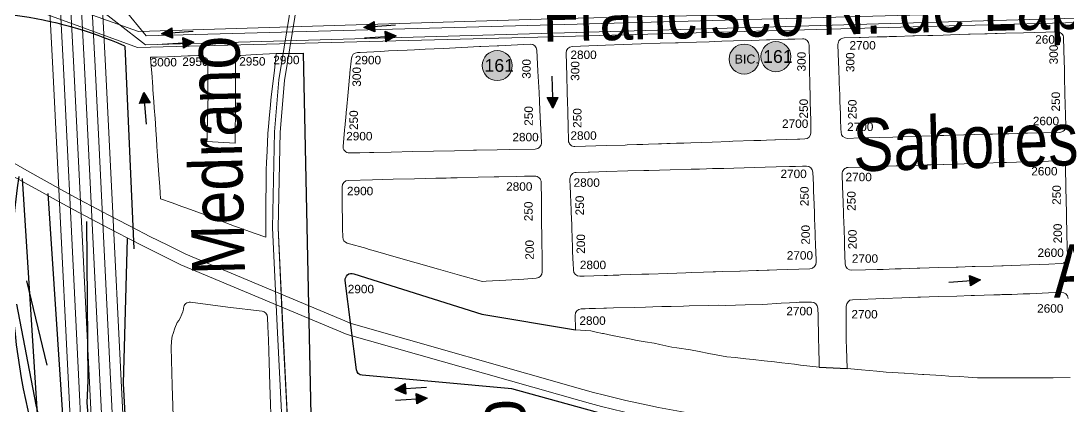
# Model space of a CAD drawing. Header units: millimetres. Extents: x 11558 to 23675, y 49449 to 61482.
# Drawn here: x 17675 to 18170.7, y 53507.6 to 53689.8 of the extents above; entities that cross this region are included whole.
import ezdxf

# ---------------------------------------------------------------- set-up
doc = ezdxf.new("R2010")
doc.units = ezdxf.units.MM
for name, color, linetype in [('0. autopistas', 254, 'Continuous'), ('0. plano base - nombres calles', 22, 'Continuous'), ('0. Plano Base - PLANO', 254, 'Continuous'), ('0. Plano base - sentido calles', 253, 'Continuous'), ('0. vias del tren', 252, 'VÍAS'), ('7. puesta en valor CC la lucila', 212, 'Continuous'), ('numeración', 7, 'Continuous')]:
    doc.layers.add(name, color=color, linetype=linetype)
for name, color, linetype, true_color in [('Linea 15 a Prov', 7, 'Continuous', 0x077e15), ('Linea 161 ida', 7, 'Continuous', 0xd16b6b), ('linea 161 vuelta', 7, 'Continuous', 0x9d070c), ('Linea 194 vuelta', 7, 'Continuous', 0x34dad7), ('Linea 228 ida', 7, 'Continuous', 0x8d6453), ('Linea 371', 7, 'Continuous', 0xfb0804), ('Linea 430', 7, 'Continuous', 0xdb7a0a), ('Linea 57 ida', 7, 'Continuous', 0xf6120e)]:
    doc.layers.add(name, color=color, linetype=linetype, true_color=true_color)
doc.layers.add('Linea Bicentenario Original', color=7, linetype='Continuous', true_color=0x0000cc, transparency=0.5)
doc.layers.get('7. puesta en valor CC la lucila').off()
doc.styles.get("Standard").update_dxf_attribs({"font": 'arial.ttf'})
doc.linetypes.add('VÍAS', pattern='A,0.15,[130,ltypeshp.shx,S=0.25,R=0,X=0,Y=0],0.15', length=0.3)

# ---------------------------------------------------------------- blocks, each defined once
blk = doc.blocks.new('MANZANAS')
at = {"layer": '0. Plano Base - PLANO', "color": 0, "linetype": 'Continuous', "lineweight": 5}
for p, q in [((5638139.06, 6176954.07), (5638187.09, 6176870.91)), ((5638124.87, 6176876.1), (5638204.43, 6176743.99)), ((5638138.9, 6176875.34), (5638198.89, 6176776.51)), ((5638161.26, 6176872.08), (5638196.42, 6176805.52)), ((5638182.02, 6176873.83), (5638211.92, 6176812)), ((5638148.95, 6176834.06), (5638175.92, 6176803.04)), ((5638149.93, 6176822.06), (5638179.9, 6176784.03)), ((5638211.92, 6176812), (5638220.91, 6176796.99)), ((5638196.42, 6176805.52), (5638200.91, 6176796.01)), ((5638200.91, 6176796.01), (5638212.89, 6176777)), ((5638179.9, 6176784.03), (5638208.86, 6176751))]:
    blk.add_line(p, q, dxfattribs=at)
at = {"layer": '0. Plano Base - PLANO', "color": 0, "linetype": 'VÍAS', "lineweight": 5, "ltscale": 4}
for points in [[(5638185.65, 6177567.38), (5638181.67, 6177474.44), (5638178.38, 6177397.46), (5638175.43, 6177329.8), (5638171.99, 6177250.77), (5638171.99, 6177196.5), (5638171.99, 6177159.8), (5638174.88, 6177121.61), (5638177.81, 6177082.93), (5638199.14, 6177009.91), (5638211.12, 6176973.47), (5638220.66, 6176950.77), (5638240.74, 6176909.91), (5638265.7, 6176866.98), (5638305.28, 6176799.42), (5638347.62, 6176727.17), (5638444.29, 6176570.05)], [(5638188.29, 6177567.27), (5638184.31, 6177474.33), (5638181.02, 6177397.35), (5638178.07, 6177329.69), (5638174.63, 6177250.71), (5638174.63, 6177196.5), (5638174.63, 6177159.9), (5638177.52, 6177121.81), (5638180.43, 6177083.41), (5638201.67, 6177010.69), (5638213.6, 6176974.4), (5638223.07, 6176951.86), (5638243.07, 6176911.16), (5638267.98, 6176868.31), (5638307.56, 6176800.76), (5638349.88, 6176728.53), (5638446.54, 6176571.44)]]:
    blk.add_lwpolyline(points, dxfattribs=at)
for points in [[(5636190.29, 6177920.23), (5636600.65, 6177660.36), (5637085.84, 6177354.16), (5637263.62, 6177241.21), (5637472.82, 6177111), (5637571.49, 6177049.28, 0.034614), (5637743.65, 6176957.49, 0.057202), (5637909.55, 6176905.02, 0.054556), (5638209.99, 6176880.02), (5638294.57, 6176887.04), (5638406.34, 6176909.92, 0.047981), (5638486.75, 6176934.6, 0.010506), (5638593.2, 6176981.47, 0.012553), (5638693.49, 6177031.26), (5639415.11, 6177447.42), (5639833.78, 6177688.18), (5639882.57, 6177713.3), (5639982.37, 6177752.6), (5640325.06, 6177892.29), (5640449.11, 6177927.35), (5640559.38, 6177958.52), (5640687.98, 6177992.86, -0.106625), (5640860.02, 6178001.21, -0.026161), (5640988.08, 6177973.08, -0.026161)], [(5636187.35, 6177915.58), (5636597.71, 6177655.71), (5637082.9, 6177349.51), (5637260.69, 6177236.55), (5637469.91, 6177106.33), (5637568.57, 6177044.61, 0.034614), (5637741.4, 6176952.47, 0.057202), (5637908.5, 6176899.62, 0.054584), (5638210.28, 6176874.52), (5638295.35, 6176881.59), (5638407.44, 6176904.53, 0.047981), (5638488.86, 6176929.52, 0.010506), (5638595.52, 6176976.48, 0.012565), (5638696.14, 6177026.44), (5639417.85, 6177442.65), (5639836.41, 6177683.35), (5639884.84, 6177708.29), (5639984.42, 6177747.49), (5640326.85, 6177887.08), (5640450.61, 6177922.06), (5640560.84, 6177953.22), (5640689.4, 6177987.55, -0.106625), (5640859.12, 6177995.78, -0.026161), (5640986.62, 6177967.77, 0.135104)]]:
    blk.add_lwpolyline(points, format="xyb", dxfattribs=at)
at = {"layer": '0. Plano Base - PLANO', "color": 0, "linetype": 'Continuous', "lineweight": 5}
for points in [[(5638550.54, 6177121.78), (5638537.25, 6177114.47), (5638536.37, 6177113.98), (5638529.44, 6177110.17), (5638528.53, 6177109.67), (5638527.13, 6177108.9), (5638522.65, 6177106.43), (5638519.36, 6177104.62), (5638510.85, 6177099.87), (5638502.63, 6177095.28), (5638501.13, 6177094.45), (5638493.45, 6177090.16), (5638490.67, 6177088.61), (5638484.56, 6177085.2), (5638481.48, 6177083.48), (5638476.03, 6177080.44), (5638471.5, 6177077.91), (5638468.13, 6177076.03), (5638467.84, 6177075.87), (5638467.78, 6177075.84), (5638462.75, 6177073.03, -0.412884), (5638458.68, 6177074.18), (5638457.92, 6177075.52), (5638455.69, 6177079.48), (5638454.58, 6177081.44), (5638454.48, 6177081.63), (5638454.36, 6177081.83), (5638451.53, 6177086.85), (5638451.01, 6177087.77), (5638449.98, 6177089.6), (5638447.2, 6177094.52), (5638446.77, 6177095.29), (5638444.02, 6177100.17), (5638442.37, 6177103.09), (5638438.27, 6177110.36, -0.415808), (5638439.43, 6177114.45), (5638445.7, 6177117.95), (5638446.17, 6177118.21), (5638453.03, 6177122.03), (5638454.53, 6177122.86), (5638457.08, 6177124.28), (5638458, 6177124.8), (5638460.75, 6177126.33), (5638461.03, 6177126.48), (5638467.81, 6177130.26), (5638468.18, 6177130.46), (5638468.56, 6177130.68), (5638474.04, 6177133.73), (5638475.76, 6177134.68), (5638475.96, 6177134.8), (5638476.12, 6177134.88), (5638480.39, 6177137.26), (5638483.48, 6177138.98), (5638490.91, 6177143.12), (5638491.55, 6177143.48), (5638497.66, 6177146.88), (5638498.18, 6177147.16), (5638498.64, 6177147.42), (5638501.89, 6177149.23), (5638502.76, 6177149.72), (5638506.14, 6177151.6), (5638513.62, 6177155.76), (5638527.52, 6177163.51, -0.415444), (5638531.61, 6177162.33), (5638536.94, 6177152.66), (5638538.68, 6177149.51), (5638540.4, 6177146.38), (5638544.39, 6177139.16), (5638551.72, 6177125.86, -0.414435)], [(5638560.56, 6177108.57), (5638565.23, 6177100.03), (5638565.9, 6177098.78), (5638567.48, 6177095.9), (5638571.63, 6177088.3), (5638575.79, 6177080.68), (5638577.11, 6177078.26), (5638577.33, 6177077.85), (5638578.45, 6177075.81), (5638580.99, 6177071.14, -0.409457), (5638579.84, 6177067.09), (5638574.72, 6177064.19), (5638566.76, 6177059.67), (5638559.29, 6177055.44), (5638555.87, 6177053.53), (5638555.3, 6177053.21), (5638551.83, 6177051.27), (5638544.26, 6177047.04), (5638543.18, 6177046.44), (5638543.03, 6177046.36), (5638537.36, 6177043.19), (5638536.41, 6177042.66), (5638529.21, 6177038.64), (5638521.41, 6177034.28), (5638520.3, 6177033.66), (5638513.66, 6177029.96), (5638511.26, 6177028.61), (5638506.3, 6177025.84), (5638503.76, 6177024.43), (5638498.97, 6177021.75), (5638493.33, 6177018.6, -0.412703), (5638489.25, 6177019.74), (5638485.06, 6177027.16), (5638483.89, 6177029.22), (5638481.08, 6177034.19), (5638479.58, 6177036.84), (5638477.84, 6177039.92), (5638476.88, 6177041.62), (5638475.32, 6177044.38), (5638474.83, 6177045.24), (5638471.14, 6177051.78), (5638468.26, 6177056.87, -0.415311), (5638469.4, 6177060.97), (5638474.6, 6177063.88), (5638475.21, 6177064.22), (5638475.32, 6177064.28), (5638478.53, 6177066.08), (5638482.6, 6177068.36), (5638489.19, 6177072.05), (5638491.2, 6177073.18), (5638500.08, 6177078.16), (5638502.04, 6177079.25), (5638503.59, 6177080.13), (5638508.72, 6177083), (5638508.86, 6177083.07), (5638514.25, 6177086.1), (5638517.35, 6177087.83), (5638521.35, 6177090.08), (5638523.11, 6177091.06), (5638526, 6177092.68), (5638532.73, 6177096.45), (5638534.81, 6177097.62), (5638538.98, 6177099.95), (5638543.01, 6177102.21), (5638543.34, 6177102.4), (5638543.71, 6177102.61), (5638556.46, 6177109.75, -0.41743)], [(5638327.1, 6177051.54), (5638340.83, 6177059.36), (5638348.11, 6177063.5), (5638355.44, 6177067.67), (5638363.25, 6177072.05), (5638369.69, 6177075.65), (5638370.73, 6177076.23), (5638378.3, 6177080.47), (5638383.49, 6177083.38), (5638385.86, 6177084.71), (5638388.81, 6177086.36), (5638393.66, 6177089.07), (5638401.22, 6177093.31), (5638407.19, 6177096.65), (5638407.29, 6177096.71), (5638407.86, 6177097.02), (5638408.59, 6177097.43), (5638412.96, 6177099.87), (5638416.07, 6177101.6), (5638418.98, 6177103.21), (5638422.17, 6177104.98, -0.415705), (5638426.25, 6177103.8), (5638426.32, 6177103.68), (5638430.29, 6177096.43), (5638430.78, 6177095.54), (5638430.81, 6177095.47), (5638431.76, 6177093.74), (5638435.22, 6177087.44), (5638435.65, 6177086.65), (5638437.4, 6177083.46), (5638439.22, 6177080.14), (5638443.39, 6177072.52), (5638444.9, 6177069.76), (5638446.13, 6177067.51, -0.412437), (5638444.96, 6177063.45), (5638442.92, 6177062.32), (5638441.98, 6177061.79), (5638432.83, 6177056.73), (5638432.52, 6177056.55), (5638429.17, 6177054.64), (5638426.76, 6177053.28), (5638423.83, 6177051.63), (5638415.21, 6177046.77), (5638414.01, 6177046.09), (5638406.76, 6177042), (5638397.96, 6177037.03), (5638394.94, 6177035.33), (5638392, 6177033.67), (5638389.31, 6177032.16), (5638389.18, 6177032.08), (5638387.98, 6177031.41), (5638385.76, 6177030.15), (5638384.51, 6177029.45), (5638380.47, 6177027.17), (5638378.04, 6177025.8), (5638375.64, 6177024.45), (5638371.58, 6177022.16), (5638370.78, 6177021.71), (5638363.16, 6177017.41), (5638350.08, 6177010.08, -0.415757), (5638345.99, 6177011.25), (5638342.81, 6177016.99), (5638339.66, 6177022.7), (5638339.42, 6177023.13), (5638338.99, 6177023.92), (5638337.44, 6177026.71), (5638334.76, 6177031.55), (5638331.27, 6177037.87), (5638325.96, 6177047.48, -0.410567)], [(5638475.41, 6177010.14), (5638461.77, 6177002.42), (5638458.61, 6177000.64), (5638457.74, 6177000.15), (5638454.11, 6176998.12), (5638453.47, 6176997.76), (5638453.39, 6176997.71), (5638446.55, 6176993.87), (5638446.44, 6176993.81), (5638439.39, 6176989.85), (5638436.45, 6176988.2), (5638436.38, 6176988.16), (5638436.29, 6176988.11), (5638435.52, 6176987.67), (5638435.42, 6176987.62), (5638431.43, 6176985.38), (5638426.61, 6176982.67), (5638424.16, 6176981.3), (5638416.7, 6176977.11), (5638408.92, 6176972.74), (5638406, 6176971.1), (5638401.39, 6176968.51), (5638397.13, 6176966.12), (5638396.47, 6176965.74), (5638394.2, 6176964.47), (5638391.75, 6176963.1), (5638391.29, 6176962.84), (5638390.46, 6176962.37), (5638386.22, 6176959.99), (5638382.14, 6176957.7), (5638380.42, 6176956.73, -0.412883), (5638376.34, 6176957.87), (5638374.59, 6176960.96), (5638373.75, 6176962.44), (5638371.66, 6176966.11), (5638371.47, 6176966.46), (5638368.3, 6176972.03), (5638367.1, 6176974.16), (5638366.52, 6176975.17), (5638366.15, 6176975.83), (5638365.74, 6176976.54), (5638362.76, 6176981.8), (5638362.36, 6176982.49), (5638362.15, 6176982.87), (5638360.57, 6176985.65), (5638358.56, 6176989.19), (5638358.18, 6176989.86), (5638357.05, 6176991.85), (5638355.03, 6176995.41, -0.417032), (5638356.18, 6176999.52), (5638361.16, 6177002.28), (5638361.7, 6177002.57), (5638365.53, 6177004.7), (5638368.91, 6177006.58), (5638377.65, 6177011.43), (5638384.2, 6177015.07), (5638386.24, 6177016.2), (5638395.07, 6177021.1), (5638403.8, 6177025.94), (5638407.2, 6177027.83), (5638410.11, 6177029.44), (5638412.59, 6177030.82), (5638415.87, 6177032.64), (5638417.3, 6177033.44), (5638421.44, 6177035.73), (5638430.01, 6177040.49), (5638434.49, 6177042.98), (5638439.04, 6177045.5), (5638444.48, 6177048.52), (5638447.02, 6177049.93), (5638449.88, 6177051.52), (5638451.52, 6177052.43, -0.411892), (5638455.59, 6177051.28), (5638458.5, 6177046.12), (5638459.02, 6177045.22), (5638459.92, 6177043.63), (5638463.13, 6177037.94), (5638465.09, 6177034.48), (5638467.01, 6177031.09), (5638467.44, 6177030.32), (5638470.44, 6177025.02), (5638472.56, 6177021.26), (5638472.96, 6177020.56), (5638473.85, 6177018.98), (5638476.54, 6177014.23, -0.413991)], [(5638252.5, 6176959.72), (5638249.76, 6176966.52), (5638249.5, 6176967.15), (5638249.26, 6176967.74), (5638246.7, 6176974.09), (5638246.42, 6176974.78), (5638246.12, 6176975.52), (5638242.89, 6176983.51), (5638241.61, 6176986.69), (5638240.22, 6176990.13), (5638239.71, 6176991.39), (5638239.66, 6176991.49), (5638239.46, 6176991.99), (5638236.88, 6176998.39, -0.372692), (5638238.15, 6177002.11), (5638239.24, 6177002.75), (5638247.64, 6177007.65), (5638250.87, 6177009.53), (5638258.59, 6177014.03), (5638261.58, 6177015.76), (5638265.94, 6177018.29), (5638273.32, 6177022.59), (5638280.87, 6177026.98), (5638288.1, 6177031.19), (5638288.74, 6177031.56), (5638295.45, 6177035.47), (5638296.04, 6177035.81), (5638303.67, 6177040.25), (5638308.94, 6177043.32, -0.413386), (5638313.04, 6177042.25), (5638318.03, 6177033.75), (5638319.31, 6177031.54), (5638323.14, 6177025.01), (5638325.2, 6177021.47), (5638327.37, 6177017.77), (5638335.08, 6177004.58, -0.422625), (5638333.93, 6177000.43), (5638323.19, 6176994.56), (5638318.1, 6176991.77), (5638309.52, 6176987.08), (5638308.21, 6176986.37), (5638300.36, 6176982.08), (5638291.7, 6176977.34), (5638283.09, 6176972.63), (5638274.1, 6176967.72), (5638266.84, 6176963.75), (5638265.02, 6176962.75), (5638261.01, 6176960.56), (5638256.73, 6176958.21, -0.448716)], [(5638396.99, 6176936.18), (5638390.25, 6176933.25), (5638389.81, 6176934.05), (5638389.3, 6176934.98), (5638387.68, 6176937.92), (5638387.34, 6176938.56), (5638386.93, 6176939.3, -0.413188), (5638388.1, 6176943.37), (5638389.73, 6176944.27), (5638391.3, 6176945.14), (5638393.07, 6176946.12), (5638393.98, 6176946.62), (5638397.39, 6176948.51), (5638398.48, 6176949.11), (5638401.39, 6176950.75), (5638410.07, 6176955.57), (5638414.71, 6176958.12), (5638417.7, 6176959.75), (5638421.44, 6176961.87), (5638425.37, 6176963.9), (5638430.48, 6176966.84), (5638432.79, 6176968.19), (5638440.77, 6176972.55), (5638445.02, 6176974.87), (5638448.06, 6176976.39), (5638456.01, 6176980.75), (5638463.34, 6176984.84), (5638470.81, 6176989.31), (5638474.23, 6176991.35), (5638477.27, 6176993.16), (5638478.15, 6176993.68), (5638483.28, 6176996.43, -0.407571), (5638487.31, 6176995.26), (5638489.09, 6176992.11), (5638490.93, 6176988.77), (5638492.23, 6176986.41), (5638493.43, 6176984.24), (5638493.51, 6176984.09), (5638497.28, 6176977.24), (5638497.64, 6176976.58), (5638498.79, 6176974.5), (5638500.77, 6176970.89), (5638492.5, 6176967.66), (5638489.78, 6176966.62), (5638484.14, 6176964.46), (5638480.92, 6176963.26), (5638476.22, 6176961.52), (5638471.36, 6176959.6), (5638468.11, 6176958.31), (5638463.34, 6176956.47), (5638459.66, 6176955.05), (5638451.44, 6176952.55), (5638446.87, 6176951.16), (5638442.93, 6176949.95), (5638436.77, 6176947.85), (5638434.51, 6176947.12), (5638428.9, 6176945.56), (5638426.15, 6176944.85), (5638422.04, 6176943.49), (5638418.44, 6176942.32), (5638417.63, 6176942.09), (5638416.47, 6176941.75), (5638407.79, 6176939.23), (5638407.69, 6176939.2), (5638406.93, 6176938.99), (5638402.78, 6176937.81), (5638402.4, 6176937.7), (5638399.49, 6176936.88)], [(5638272.23, 6176921.42), (5638270.34, 6176924.95), (5638268.22, 6176928.9), (5638265.58, 6176933.82), (5638264.08, 6176936.63), (5638261, 6176942.38, -0.410937), (5638262.19, 6176946.43), (5638272.24, 6176951.96), (5638280.88, 6176956.72), (5638289.73, 6176961.59), (5638294.45, 6176964.18), (5638298.49, 6176966.41), (5638302.83, 6176968.8), (5638304.74, 6176969.85), (5638307.44, 6176971.34), (5638316.04, 6176976.07), (5638322.69, 6176979.73), (5638324.68, 6176980.83), (5638332.16, 6176984.94), (5638335.34, 6176986.65), (5638339.6, 6176988.94, -0.414574), (5638343.66, 6176987.71), (5638347.61, 6176980.34), (5638351.76, 6176972.57), (5638352.29, 6176971.58), (5638352.33, 6176971.52), (5638355.94, 6176964.77), (5638357.21, 6176962.4), (5638360.06, 6176957.06), (5638362.24, 6176952.99), (5638363.64, 6176950.38, -0.400001), (5638362.54, 6176946.39), (5638357.44, 6176943.34), (5638355.13, 6176941.95), (5638347.51, 6176937.38), (5638344.68, 6176935.68), (5638342.17, 6176934.18), (5638340.54, 6176933.2), (5638340.04, 6176933.1), (5638329.54, 6176930.95), (5638319.44, 6176928.89), (5638308.76, 6176926.7), (5638299.03, 6176924.71), (5638289.03, 6176922.67), (5638285.5, 6176921.95), (5638284.83, 6176921.81), (5638275.48, 6176919.9, -0.331504)]]:
    blk.add_lwpolyline(points, format="xyb", close=True, dxfattribs=at)
at = {"layer": '0. Plano Base - PLANO', "color": 0}
blk.add_lwpolyline([(5638832.17, 6177141.93), (5638848.25, 6177111.44, -0.394409), (5638847.17, 6177107.49), (5638796.24, 6177076.1), (5638783.71, 6177073.98), (5638720.52, 6177038.26), (5638693.27, 6177022.89), (5638660.76, 6177006.06), (5638597.62, 6176975.43), (5638526.88, 6176942.96), (5638461.06, 6176916.32), (5638425.71, 6176905.12), (5638376.37, 6176894.68), (5638310.53, 6176867.67, -0.352767), (5638306.92, 6176868.74), (5638282.8, 6176903.74, -0.557495), (5638284.85, 6176908.41), (5638347.53, 6176919.5), (5638390.25, 6176933.25)], format="xyb", dxfattribs=at)
at = {"layer": '0. Plano Base - PLANO', "color": 0, "linetype": 'Continuous', "lineweight": 5}
for points in [[(5638608.51, 6177021.2), (5638601.38, 6177017.46), (5638598.02, 6177015.7), (5638595.95, 6177014.61), (5638590.27, 6177011.64), (5638585.36, 6177009.08), (5638577.5, 6177004.96), (5638573.85, 6177003.04), (5638571.89, 6177002), (5638569.56, 6177000.78), (5638565.55, 6176999.07), (5638561.88, 6176997.5), (5638557.12, 6176995.38), (5638554.04, 6176994.01), (5638546.27, 6176990.56), (5638545.77, 6176990.33), (5638537.96, 6176986.87), (5638537.77, 6176986.79), (5638529.92, 6176983.3), (5638525.86, 6176981.67), (5638519.03, 6176978.91), (5638514.46, 6176977.07), (5638512.8, 6176976.4), (5638508.05, 6176984.8), (5638506.18, 6176988.1), (5638503.16, 6176993.95), (5638503.01, 6176994.24), (5638498.81, 6177002.36, -0.402072), (5638499.99, 6177006.34), (5638512.83, 6177013.68), (5638520.36, 6177017.98), (5638526.94, 6177021.68), (5638527.7, 6177022.11), (5638528.08, 6177022.32), (5638531.68, 6177024.33), (5638535.46, 6177026.45), (5638543.08, 6177030.71), (5638549.04, 6177034.04), (5638550.34, 6177034.77), (5638558.3, 6177039.22), (5638560.95, 6177040.7), (5638561.64, 6177041.09), (5638562.64, 6177041.65), (5638564.32, 6177042.59), (5638565.75, 6177043.39), (5638570.54, 6177046.07), (5638571.26, 6177046.47), (5638572.62, 6177047.23), (5638573.26, 6177047.59), (5638580.85, 6177051.99), (5638586.18, 6177055.09, -0.413269), (5638590.28, 6177054.01)], [(5638242.45, 6176805.07), (5638232.95, 6176821.95), (5638224.2, 6176837.62), (5638222.98, 6176840.44), (5638222.29, 6176842.61), (5638221.97, 6176843.94), (5638221.55, 6176846.62), (5638221.41, 6176849.4), (5638221.6, 6176850.63), (5638221.65, 6176851.95), (5638221.54, 6176853.93), (5638221.34, 6176855.19), (5638221.04, 6176856.43), (5638221.04, 6176856.43), (5638220.84, 6176856.89, -0.426445), (5638222.57, 6176860.86), (5638239.26, 6176867.02), (5638254.55, 6176872.67, -0.368398), (5638258.21, 6176871.33), (5638258.26, 6176871.24), (5638260.33, 6176867.56), (5638263.43, 6176862.05), (5638268.65, 6176852.76), (5638273.84, 6176843.54), (5638296.44, 6176803.35)]]:
    blk.add_lwpolyline(points, format="xyb", dxfattribs=at)
at = {"layer": '0. Plano Base - PLANO', "color": 0}
for points in [[(5638204.28, 6176984.02), (5638215.57, 6176989.99), (5638351.24, 6176741.62), (5638329.76, 6176737.75)], [(5638500.77, 6176970.89), (5638512.8, 6176976.4)]]:
    blk.add_lwpolyline(points, dxfattribs=at)
at = {"layer": '0. Plano Base - PLANO', "color": 0, "linetype": 'Continuous', "lineweight": 5}
for points in [[(5638206.63, 6176937.35), (5638204.71, 6176941.1), (5638202.9, 6176944.63), (5638201.29, 6176947.76), (5638200.79, 6176948.74), (5638197.35, 6176955.37), (5638196.87, 6176956.29), (5638196.17, 6176957.64), (5638194.07, 6176961.69), (5638191.39, 6176966.85), (5638188.68, 6176972.07), (5638189.44, 6176974.49), (5638189.7, 6176975.3), (5638196.11, 6176979.13), (5638204.28, 6176984.02), (5638207.2, 6176976.44), (5638211.56, 6176964.65), (5638213.71, 6176959.49), (5638214.85, 6176956.77), (5638216.95, 6176951.74), (5638218.22, 6176948.67), (5638221.77, 6176941), (5638224, 6176936.18), (5638225.47, 6176932.99), (5638229.41, 6176925.11), (5638231.32, 6176921.28), (5638233.24, 6176917.44), (5638234.93, 6176914.21), (5638238.34, 6176907.7), (5638239.98, 6176904.57), (5638234.67, 6176903.83), (5638230.1, 6176903.19), (5638225.95, 6176902.61), (5638224.37, 6176902.39)], [(5638209.6, 6176900.76), (5638200.01, 6176899.46), (5638198.04, 6176899.19), (5638193.21, 6176898.54), (5638187.36, 6176897.74), (5638185.92, 6176900.11), (5638184.32, 6176902.74), (5638181.47, 6176907.42), (5638176.78, 6176915.11), (5638174.44, 6176918.97), (5638172.4, 6176922.32), (5638171.63, 6176923.57), (5638168.99, 6176927.91), (5638168.58, 6176928.6), (5638167.83, 6176929.82), (5638167.56, 6176930.26), (5638164.94, 6176934.54), (5638163.32, 6176937.19), (5638160.43, 6176941.85), (5638159.77, 6176942.91), (5638156.14, 6176948.79), (5638155.5, 6176949.81), (5638155.44, 6176949.92), (5638154.56, 6176951.33), (5638153.65, 6176952.8), (5638152.32, 6176954.95), (5638155.03, 6176956.49), (5638159.29, 6176958.91), (5638167.64, 6176963.64), (5638167.88, 6176963.78), (5638168.66, 6176964.22), (5638171.93, 6176966.07), (5638173.56, 6176967), (5638177.36, 6176965.68), (5638177.84, 6176964.76), (5638179.55, 6176961.49), (5638182.44, 6176955.95), (5638185.66, 6176949.79), (5638185.75, 6176949.61), (5638186.07, 6176948.95), (5638187.15, 6176946.74), (5638187.83, 6176945.35), (5638189.69, 6176941.55), (5638189.86, 6176941.2), (5638190.65, 6176939.57), (5638191.78, 6176937.27), (5638193.87, 6176932.99), (5638194.38, 6176931.94)], [(5638194.38, 6176931.94), (5638206.63, 6176937.35)], [(5638224.37, 6176902.39), (5638209.6, 6176900.76)]]:
    blk.add_lwpolyline(points, dxfattribs=at)
for centre, radius, start, end in [((5638152.82, 6176756.83), 197.72, 93.9904, 125.3141), ((5638388.83, 6176961.37), 285.06, 196.6715, 266.7208), ((5638374.77, 6176933.65), 265.06, 192.5403, 270.571), ((5638359.59, 6176908.31), 245.29, 187.5461, 272.0812), ((5638401.31, 6176971.08), 294.1, 198.8436, 264.5192), ((5638345.35, 6176822.38), 210.35, 191.5694, 299.758)]:
    blk.add_arc(centre, radius, start, end, dxfattribs=at)
blk = doc.blocks.new('161vuelta')
at = {"layer": 'linea 161 vuelta', "lineweight": 211, "true_color": 0xededed}
h = blk.add_hatch(color=7, dxfattribs=at)
h.dxf.hatch_style = 1
edge = h.paths.add_edge_path()
edge.add_arc((0, 0), 7.11, 0, 360)
at = {"layer": 'linea 161 vuelta', "lineweight": 9}
blk.add_circle((0, 0), 7.11, dxfattribs=at)
at = {"layer": 'linea 161 vuelta', "lineweight": 9, "insert": (-6.03, 3.07), "char_height": 6, "attachment_point": 1}
blk.add_mtext_dynamic_manual_height_columns('161', width=16.4579, gutter_width=12.5, heights=[0], dxfattribs=at)
blk = doc.blocks.new('bic. original vuelta')
at = {"layer": 'Linea Bicentenario Original', "lineweight": 211, "true_color": 0xededed, "transparency": 33554674}
h = blk.add_hatch(color=7, dxfattribs=at)
h.dxf.hatch_style = 1
edge = h.paths.add_edge_path()
edge.add_arc((0, 0), 7.11, 0, 360)
at = {"layer": 'Linea Bicentenario Original', "color": 14, "lineweight": 15, "true_color": 0x8c0d0d}
blk.add_circle((0, 0), 7.11, dxfattribs=at)
at = {"layer": 'Linea Bicentenario Original', "color": 14, "lineweight": 15, "true_color": 0x8c0d0d, "insert": (-4.55, 2.15), "char_height": 4.25, "attachment_point": 1}
blk.add_mtext_dynamic_manual_height_columns('BIC.', width=16.4579, gutter_width=12.5, heights=[0], dxfattribs=at)

msp = doc.modelspace()

# ---------------------------------------------------------------- hatches: boundary and pattern name
at = {"layer": '0. Plano base - sentido calles', "linetype": 'Continuous', "lineweight": 25, "ltscale": 2, "true_color": 0x1a1a1a}
h = msp.add_hatch(color=250, dxfattribs=at)
h.dxf.hatch_style = 1
h.paths.add_polyline_path([(17837.34, 53686.75), (17842.49, 53684.58), (17842.33, 53687.07)])
h.paths.add_polyline_path([(17837.34, 53686.75), (17842.33, 53687.07), (17842.17, 53689.57)])
h = msp.add_hatch(color=250, dxfattribs=at)
h.dxf.hatch_style = 1
h.paths.add_polyline_path([(17741.55, 53683.74), (17746.7, 53681.56), (17746.54, 53684.06)])
h.paths.add_polyline_path([(17741.55, 53683.74), (17746.54, 53684.06), (17746.38, 53686.55)])
h = msp.add_hatch(color=250, dxfattribs=at)
h.dxf.hatch_style = 1
h.paths.add_polyline_path([(17852.63, 53682.73), (17847.48, 53684.9), (17847.64, 53682.41)])
h.paths.add_polyline_path([(17852.63, 53682.73), (17847.64, 53682.41), (17847.81, 53679.91)])
h = msp.add_hatch(color=250, dxfattribs=at)
h.dxf.hatch_style = 1
h.paths.add_polyline_path([(17756.84, 53679.72), (17751.69, 53681.89), (17751.85, 53679.39)])
h.paths.add_polyline_path([(17756.84, 53679.72), (17751.85, 53679.39), (17752.01, 53676.9)])
h = msp.add_hatch(color=250, dxfattribs=at)
h.dxf.hatch_style = 1
h.paths.add_polyline_path([(17733.25, 53655.86), (17731.17, 53650.67), (17733.66, 53650.88)])
h.paths.add_polyline_path([(17733.25, 53655.86), (17733.66, 53650.88), (17736.15, 53651.09)])
h = msp.add_hatch(color=250, dxfattribs=at)
h.dxf.hatch_style = 1
h.paths.add_polyline_path([(17926.72, 53648.59), (17929.11, 53653.64), (17926.61, 53653.58)])
h.paths.add_polyline_path([(17926.72, 53648.59), (17926.61, 53653.58), (17924.11, 53653.53)])
h = msp.add_hatch(color=250, dxfattribs=at)
h.dxf.hatch_style = 1
h.paths.add_polyline_path([(18129.26, 53567.26), (18124.09, 53569.4), (18124.27, 53566.9)])
h.paths.add_polyline_path([(18129.26, 53567.26), (18124.27, 53566.9), (18124.45, 53564.41)])
h = msp.add_hatch(color=250, dxfattribs=at)
h.dxf.hatch_style = 1
h.paths.add_polyline_path([(17852.01, 53515.43), (17857.16, 53513.26), (17857, 53515.75)])
h.paths.add_polyline_path([(17852.01, 53515.43), (17857, 53515.75), (17856.83, 53518.25)])
h = msp.add_hatch(color=250, dxfattribs=at)
h.dxf.hatch_style = 1
h.paths.add_polyline_path([(17867.3, 53511.41), (17862.15, 53513.58), (17862.31, 53511.09)])
h.paths.add_polyline_path([(17867.3, 53511.41), (17862.31, 53511.09), (17862.47, 53508.59)])
at = {"layer": 'Linea Bicentenario Original', "lineweight": 15, "true_color": 0x8c0d0d}
h = msp.add_hatch(dxfattribs=at)
h.set_pattern_fill('AR-HBONE', color=14)
h.set_pattern_definition([(45, (3051.11, 361.46), (1e-14, 143.6841), [304.8, -101.6]), (135, (3122.95, 433.3), (1e-14, 143.6841), [304.8, -101.6])])
h.paths.add_polyline_path([(17891.95, 53671.25, 1), (17900.32, 53671.25, 1)])
h.paths.add_polyline_path([(17892.57, 53668.61), (17900.62, 53668.61), (17900.62, 53673.76), (17892.57, 53673.76)], flags=9)
h = msp.add_hatch(dxfattribs=at)
h.set_pattern_fill('AR-HBONE', color=14)
h.set_pattern_definition([(45, (3181.27, 363.99), (1e-14, 143.6841), [304.8, -101.6]), (135, (3253.12, 435.83), (1e-14, 143.6841), [304.8, -101.6])])
h.paths.add_polyline_path([(18022.12, 53673.78, 1), (18030.48, 53673.78, 1)])
h.paths.add_polyline_path([(18022.74, 53671.14), (18030.78, 53671.14), (18030.78, 53676.29), (18022.74, 53676.29)], flags=9)

# ---------------------------------------------------------------- linework, layer by layer
at = {"layer": '0. autopistas'}
for p, q in [((17724.21, 53677.9), (17728.48, 53581.96)), ((17675.66, 53615.26), (17685.36, 53461.34)), ((17687.76, 53608.1), (17695.44, 53492.75)), ((17706.1, 53594.91), (17706.61, 53519.63)), ((17725.33, 53586.89), (17723.36, 53518.24)), ((17677.65, 53566.85), (17687.28, 53526.88)), ((17672.99, 53555.74), (17682.05, 53508.18)), ((17706.61, 53519.63), (17706.22, 53509.13)), ((17723.36, 53518.24), (17724.42, 53500.78)), ((17682.05, 53508.18), (17692.53, 53465.52)), ((17706.22, 53509.13), (17708.08, 53486.73))]:
    msp.add_line(p, q, dxfattribs=at)
for centre, radius, start, end in [((17645.48, 53496.53), 197.72, 66.5368, 97.8605), ((17949.21, 53569.23), 285.06, 169.2178, 239.2672), ((17898.8, 53535.62), 245.29, 160.0924, 244.6276), ((17923.95, 53551.11), 265.06, 165.0866, 243.1174), ((17964.76, 53572.09), 294.1, 171.39, 237.0656), ((17846.55, 53465.94), 210.35, 164.1157, 272.3043)]:
    msp.add_arc(centre, radius, start, end, dxfattribs=at)
at = {"layer": '0. Plano base - sentido calles', "color": 250, "linetype": 'Continuous', "lineweight": 25, "ltscale": 2, "true_color": 0x1a1a1a}
for points in [[(17852.31, 53687.72), (17837.34, 53686.75), (17842.17, 53689.57), (17842.49, 53684.58), (17837.34, 53686.75)], [(17756.52, 53684.71), (17741.55, 53683.74), (17746.38, 53686.55), (17746.7, 53681.56), (17741.55, 53683.74)], [(17837.66, 53681.76), (17852.63, 53682.73), (17847.81, 53679.91), (17847.48, 53684.9), (17852.63, 53682.73)], [(17741.87, 53678.75), (17756.84, 53679.72), (17752.01, 53676.9), (17751.69, 53681.89), (17756.84, 53679.72)], [(17926.39, 53663.58), (17926.72, 53648.59), (17924.11, 53653.53), (17929.11, 53653.64), (17926.72, 53648.59)], [(17734.49, 53640.92), (17733.25, 53655.86), (17736.15, 53651.09), (17731.17, 53650.67), (17733.25, 53655.86)], [(18114.3, 53566.18), (18129.26, 53567.26), (18124.45, 53564.41), (18124.09, 53569.4), (18129.26, 53567.26)], [(17866.98, 53516.4), (17852.01, 53515.43), (17856.83, 53518.25), (17857.16, 53513.26), (17852.01, 53515.43)], [(17852.33, 53510.44), (17867.3, 53511.41), (17862.47, 53508.59), (17862.15, 53513.58), (17867.3, 53511.41)]]:
    msp.add_lwpolyline(points, dxfattribs=at)
at = {"layer": '0. vias del tren', "color": 252, "lineweight": 13, "ltscale": 2}
for points in [[(16435.57, 55430.93), (16679.91, 55011.13), (16969.3, 54515.73), (17074.98, 54333.52), (17200.61, 54121.51), (17259.7, 54021.26, 0.034614), (17370.59, 53859.81, 0.057202), (17494.5, 53735.88, 0.054584), (17750.73, 53574.47), (17829.47, 53541.52), (17939.52, 53510.21, 0.047981), (18023.3, 53494.85, 0.010506), (18139.59, 53487.34, 0.012565), (18251.92, 53485.29), (19084.23, 53521.9), (19566.63, 53542.52), (19621.1, 53542.32), (19727.53, 53531.2), (20095.76, 53497.2), (20221.71, 53471.18), (20333.89, 53448.01), (20463.8, 53419.21, -0.106625), (20618.2, 53348.27, -0.026161), (20718.43, 53264.63, 0.135104)], [(16440.33, 55433.7), (16684.66, 55013.9), (16974.05, 54518.5), (17079.73, 54336.31), (17205.34, 54124.31), (17264.44, 54024.05, 0.034614), (17374.9, 53863.23, 0.057202), (17497.92, 53740.19, 0.054556), (17753, 53579.49), (17831.29, 53546.72), (17941.03, 53515.5, 0.047981), (18023.76, 53500.33, 0.010506), (18139.83, 53492.84, 0.012553), (18251.78, 53490.79), (19083.99, 53527.39), (19566.52, 53548.02), (19621.39, 53547.82), (19728.07, 53536.67), (20096.57, 53502.64), (20222.82, 53476.57), (20335.04, 53453.39), (20464.99, 53424.58, -0.106625), (20621.5, 53352.67, -0.026161), (20722.17, 53268.66, -0.026161)]]:
    msp.add_lwpolyline(points, format="xyb", dxfattribs=at)
at = {"layer": '0. vias del tren', "color": 252, "lineweight": 13, "ltscale": 5}
for points in [[(18048.3, 54200.66), (18001.92, 54120.02), (17963.51, 54053.23), (17929.7, 53994.55), (17890.21, 53926), (17865.19, 53877.84), (17848.27, 53845.28), (17833.23, 53810.06), (17818, 53774.38), (17803.26, 53699.75), (17797.09, 53661.89), (17795.09, 53637.35), (17794.07, 53591.84), (17796.43, 53542.23), (17800.41, 53464.03), (17804.66, 53380.4), (17818.02, 53196.41)], [(18050.59, 54199.35), (18004.21, 54118.7), (17965.8, 54051.91), (17931.99, 53993.23), (17892.53, 53924.73), (17867.54, 53876.62), (17850.66, 53844.15), (17835.66, 53809.02), (17820.54, 53773.6), (17805.86, 53699.28), (17799.72, 53661.57), (17797.73, 53637.21), (17796.72, 53591.87), (17799.07, 53542.36), (17803.05, 53464.17), (17807.3, 53380.56), (17820.65, 53196.6)]]:
    msp.add_lwpolyline(points, dxfattribs=at)
at = {"layer": 'Linea 15 a Prov', "lineweight": 15}
msp.add_lwpolyline([(18877.16, 53349.74), (18770.06, 53352.61), (18678.07, 53354.54), (18567.04, 53356.49), (18502.47, 53355.51), (18394.07, 53362.76), (18317.53, 53362.12), (18240.35, 53361.48), (18103.76, 53357.87), (17915.85, 53338.65), (17813.35, 53356.99, -0.32162), (17720.56, 53456.2), (17710.09, 53668.24), (17700.92, 53842.36), (17680.35, 54028.76), (17652.62, 54168.22), (17625.99, 54326.4)], format="xyb", dxfattribs=at)
at = {"layer": 'Linea 161 ida', "lineweight": 15}
msp.add_lwpolyline([(15038.53, 53630.5), (15295.58, 53649.16), (15371.25, 53654.67), (15484.23, 53659.53), (15810.17, 53662.07), (16225.4, 53664.88), (16529.57, 53667.04), (16965.89, 53670.07), (17201.7, 53671.86), (17517.89, 53678), (17563.08, 53658.66), (17581.23, 53686.03), (17603.13, 53700.55), (17634.67, 53705.92), (17684.92, 53701.24), (17730.71, 53684.71), (17931.54, 53691), (18114.3, 53694.88), (18298.16, 53701.83), (18520.75, 53709.01), (18726.26, 53714.34), (19024.98, 53724), (19387.6, 53734.8), (19584.12, 53739.87)], dxfattribs=at)
at = {"layer": 'linea 161 vuelta', "lineweight": 15}
msp.add_lwpolyline([(15038.75, 53623.07), (15295.8, 53641.74), (15371.42, 53647.24), (15484.3, 53652.1), (15810.19, 53654.64), (16225.53, 53658.24), (16529.77, 53660.88), (16966.01, 53664.43), (17201.71, 53664.96), (17517.3, 53670.55), (17564.2, 53650.49), (17583.4, 53679.44), (17604.26, 53693.26), (17634.79, 53698.47), (17684.26, 53693.86), (17730.22, 53677.26), (17931.84, 53682.37), (18114.38, 53687.45), (18298.11, 53692.27), (18521.07, 53699.63), (18726.15, 53705.18), (19024.76, 53715.48), (19386.98, 53724.26), (19578.21, 53730.44)], dxfattribs=at)
at = {"layer": 'Linea 194 vuelta', "lineweight": 15}
msp.add_lwpolyline([(18877.14, 53339.74), (18769.82, 53342.61), (18677.87, 53344.54), (18567.03, 53346.49), (18502.21, 53345.5), (18393.78, 53352.76), (18317.61, 53352.12), (18240.52, 53351.49), (18104.4, 53347.89), (17915.47, 53328.56), (17811.49, 53347.16, -0.32273), (17710.59, 53455.32), (17700.1, 53667.73), (17690.95, 53841.55), (17670.46, 54027.23), (17642.79, 54166.41), (17616.05, 54325.24)], format="xyb", dxfattribs=at)
at = {"layer": 'Linea 228 ida', "lineweight": 15}
msp.add_lwpolyline([(18877.13, 53334.73), (18769.7, 53337.61), (18677.78, 53339.54), (18567.02, 53341.49), (18502.08, 53340.5), (18393.64, 53347.76), (18317.66, 53347.12), (18240.61, 53346.49), (18104.72, 53342.89), (17915.28, 53323.51), (17810.57, 53342.25, -0.323237), (17705.6, 53454.88), (17695.11, 53667.48), (17685.96, 53841.15), (17665.51, 54026.47), (17637.87, 54165.51), (17611.07, 54324.67)], format="xyb", dxfattribs=at)
at = {"layer": 'Linea 371', "lineweight": 15}
msp.add_lwpolyline([(17725.56, 53456.25), (17715.08, 53668.5), (17705.9, 53842.77), (17685.3, 54029.52), (17657.54, 54169.12), (17630.96, 54326.97), (17624.91, 54421.12), (17614.91, 54753.22), (17609.44, 55018.02), (17599.05, 55441.42), (17580.65, 55749.75), (17564.14, 56103.52), (17552.21, 56382.28), (17540.9, 56622.56), (17522.31, 56715.45), (17438.74, 57119.43), (17385.05, 57385.09), (17331.8, 57583.94), (17287.45, 57721.37), (17289.44, 57848.9), (17264.06, 57918.91), (17222.67, 57987.51), (17161.06, 58051.63), (17029.71, 58350.34)], dxfattribs=at)
at = {"layer": 'Linea 430', "lineweight": 15}
msp.add_lwpolyline([(18877.15, 53344.74), (18769.94, 53347.61), (18677.97, 53349.54), (18567.04, 53351.49), (18502.34, 53350.51), (18393.93, 53357.76), (18317.57, 53357.12), (18240.44, 53356.49), (18104.08, 53352.88), (17915.66, 53333.6), (17812.42, 53352.08, -0.322192), (17715.57, 53455.76), (17705.09, 53667.99), (17695.93, 53841.96), (17675.4, 54027.99), (17647.71, 54167.32), (17621.02, 54325.82)], format="xyb", dxfattribs=at)
at = {"layer": 'Linea 57 ida', "lineweight": 15}
msp.add_lwpolyline([(18877.12, 53329.73), (18769.58, 53332.61), (18677.68, 53334.54), (18567.02, 53336.48), (18501.96, 53335.5), (18393.49, 53342.75), (18317.7, 53342.12), (18240.7, 53341.49), (18105.04, 53337.9), (17915.09, 53318.47), (17809.64, 53337.34, -0.323717), (17700.62, 53454.45), (17690.11, 53667.22), (17680.98, 53840.74), (17660.57, 54025.7), (17632.95, 54164.61), (17606.1, 54324.09)], format="xyb", dxfattribs=at)
at = {"layer": 'Linea Bicentenario Original', "color": 14, "lineweight": 15, "true_color": 0x8c0d0d}
msp.add_lwpolyline([(20037.05, 53723.43), (19917.24, 53725.16), (19758.14, 53725.16), (19600.89, 53726.18), (19568.14, 53731.1), (17733.99, 53678.41), (17707.12, 53699.36), (17670.84, 53712.34), (17650.62, 53713.43), (17632.03, 53711.12), (17610.09, 53705.54), (17603.83, 53922.95), (17581.4, 54032.1), (17053.75, 54016.57), (17030.34, 54095.76), (16510.55, 54095.76)], dxfattribs=at)
at = {"layer": 'Linea Bicentenario Original', "color": 165, "lineweight": 15, "true_color": 0x5e67af}
msp.add_lwpolyline([(20037.69, 53731.47), (19756.5, 53732.18), (19601.19, 53733.97), (19562.87, 53737.41), (18177.32, 53694.74), (17734.3, 53682.66), (17723.41, 53695.96), (17718.06, 53830.44), (17713.1, 53921.41), (17699.24, 54038.02), (17064.92, 54022.91), (17040.55, 54014.34), (16505.98, 54013.05)], dxfattribs=at)

# ---------------------------------------------------------------- block references
at = {"layer": '0. Plano Base - PLANO', "color": 28, "lineweight": 5, "true_color": 0x0d0d0d, "rotation": 332.5463477508169}
msp.add_blockref('MANZANAS', (-7833237.48, -2828296.13), dxfattribs=at)
at = {"layer": '7. puesta en valor CC la lucila', "color": 250, "lineweight": 30, "rotation": 332.5463477508169}
msp.add_blockref('MANZANAS', (-7833237.48, -2828296.13), dxfattribs=at)
at = {"layer": 'linea 161 vuelta', "lineweight": 15}
for p in [(18032.37, 53672.89), (17900.47, 53668.66)]:
    msp.add_blockref('161vuelta', p, dxfattribs=at)
at = {"layer": 'Linea Bicentenario Original', "lineweight": 15}
msp.add_blockref('bic. original vuelta', (18017.36, 53671.74), dxfattribs=at)

# ---------------------------------------------------------------- texts
at = {"layer": '0. plano base - nombres calles', "color": 250, "lineweight": 15, "true_color": 0x1a1a1a, "char_height": 25, "attachment_point": 1}
for s, insert, rotation in [('{\\fArial Narrow|b0|i0|c0|p34;Francisco N. de Laprida}', (17921.41, 53704.91), 1.3952), ('{\\fArial Narrow|b0|i0|c0|p34;Medrano}', (17756.11, 53569.35), 91.4248), ('{\\fArial Narrow|b0|i0|c0|p34;Sahores}', (18068.5, 53643.59), 1.6281), ('{\\fArial Narrow|b0|i0|c0|p34;Aristobulo del Valle}', (18163.29, 53583.87), 1.6281), ('{\\fArial Narrow|b0|i0|c0|p34;Mariano Boedo}', (17893.53, 53316.35), 91.4248)]:
    msp.add_mtext_dynamic_manual_height_columns(s, width=329.255, gutter_width=12.5, heights=[0], dxfattribs=dict(at, insert=insert, rotation=rotation))
at = {"layer": 'numeración', "color": 251, "true_color": 0x606162, "char_height": 4, "attachment_point": 1}
for s, insert in [('2700', (18067.22, 53680.27)), ('2600', (18155.12, 53683.01)), ('2800', (17935.13, 53675.77)), ('3000', (17736.41, 53672.25)), ('2950', (17751.4, 53672.52)), ('2950', (17778.35, 53672.65)), ('2900', (17794.45, 53673.32)), ('2900', (17833.06, 53673.26)), ('2700', (18035.3, 53643.18)), ('2700', (18066.1, 53641.7)), ('2600', (18154, 53644.44)), ('2900', (17828.98, 53637.28)), ('2800', (17907.66, 53636.83)), ('2800', (17935.13, 53637.57)), ('2600', (18153.26, 53620.7)), ('2800', (17936.61, 53615.32)), ('2700', (18034.56, 53619.45)), ('2700', (18065.36, 53617.96)), ('2900', (17829.35, 53611.32)), ('2800', (17904.69, 53613.46)), ('2700', (18037.53, 53580.87)), ('2600', (18156.23, 53582.13)), ('2800', (17939.58, 53576.38)), ('2700', (18068.33, 53579.39)), ('2900', (17829.72, 53564.96)), ('2600', (18156.03, 53555.77)), ('2700', (18037.32, 53554.52)), ('2700', (18068.13, 53553.04)), ('2800', (17939.38, 53550.02))]:
    msp.add_mtext_dynamic_manual_height_columns(s, width=16.0314, gutter_width=12.5, heights=[0], dxfattribs=dict(at, insert=insert))
at = {"layer": 'numeración', "color": 251, "true_color": 0x606162, "char_height": 4, "attachment_point": 1, "rotation": 89.8705}
for s, insert in [('300', (18042.48, 53665.89)), ('300', (18065.54, 53665.57)), ('300', (18161.82, 53669.23)), ('300', (17912.3, 53662.45)), ('300', (17935.32, 53661.47)), ('300', (17831.94, 53658.69)), ('250', (18162.84, 53646.96)), ('250', (18043.5, 53643.62)), ('250', (18066.56, 53643.3)), ('250', (17830.52, 53638.19)), ('250', (17913.32, 53640.18)), ('250', (17936.35, 53639.19)), ('250', (18043.89, 53602.15)), ('250', (18163.23, 53602.78)), ('250', (17937.5, 53597.83)), ('250', (18066.09, 53599.96)), ('250', (17913.25, 53595.04)), ('200', (18044.41, 53583.96)), ('200', (18066.61, 53581.78)), ('200', (18163.75, 53584.59)), ('200', (17913.77, 53576.85)), ('200', (17938.02, 53579.65))]:
    msp.add_mtext_dynamic_manual_height_columns(s, width=16.0314, gutter_width=12.5, heights=[0], dxfattribs=dict(at, insert=insert))

doc.saveas('drawing.dxf')
